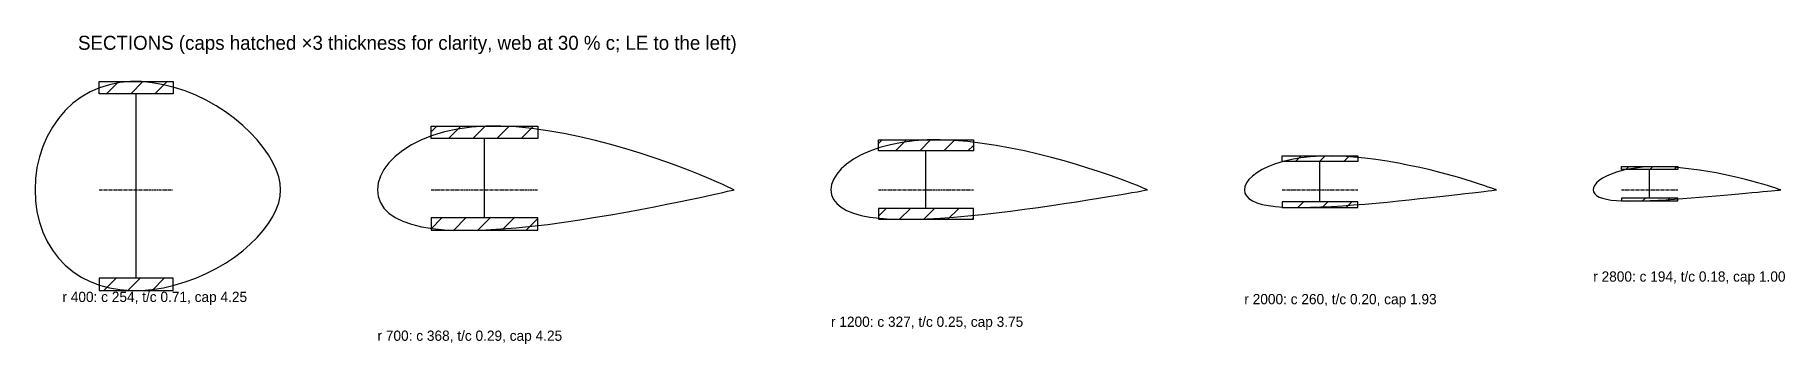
# Model space of a CAD drawing. Header units: millimetres. Extents: x 0 to 1807, y -159 to 160.
import ezdxf
from ezdxf.enums import TextEntityAlignment as Align

# ---------------------------------------------------------------- set-up
doc = ezdxf.new("R2010")
doc.units = ezdxf.units.MM
doc.linetypes.add('CENTER', pattern=[5.08, 3.175, -0.635, 0.635, -0.635])
for name, color, linetype in [('CENTER', 1, 'CENTER'), ('HATCH', 9, 'Continuous'), ('OUTLINE', 7, 'Continuous'), ('TEXT', 3, 'Continuous')]:
    doc.layers.add(name, color=color, linetype=linetype)

msp = doc.modelspace()

# ---------------------------------------------------------------- hatches: boundary and pattern name
at = {"layer": 'HATCH'}
h = msp.add_hatch(dxfattribs=at)
h.set_pattern_fill('ANSI31', scale=5.556)
h.paths.add_polyline_path([(66.4, 111.5), (142.5, 111.5), (142.5, 98.8), (66.4, 98.8)])
h = msp.add_hatch(dxfattribs=at)
h.set_pattern_fill('ANSI31', scale=5.5556)
h.paths.add_polyline_path([(408.9, 65.6), (519.3, 65.6), (519.3, 52.9), (408.9, 52.9)])
h = msp.add_hatch(dxfattribs=at)
h.set_pattern_fill('ANSI31', scale=5.5556)
h.paths.add_polyline_path([(870.8, 51.5), (968.8, 51.5), (968.8, 40.3), (870.8, 40.3)])
h = msp.add_hatch(dxfattribs=at)
h.set_pattern_fill('ANSI31', scale=5.5556)
h.paths.add_polyline_path([(1287.6, 35), (1365.7, 35), (1365.7, 29.2), (1287.6, 29.2)])
h = msp.add_hatch(dxfattribs=at)
h.set_pattern_fill('ANSI31', scale=5.5556)
h.paths.add_polyline_path([(1637.9, 24), (1696, 24), (1696, 21), (1637.9, 21)])
h = msp.add_hatch(dxfattribs=at)
h.set_pattern_fill('ANSI31', scale=5.5556)
h.paths.add_polyline_path([(1287.6, -18.2), (1365.7, -18.2), (1365.7, -12.4), (1287.6, -12.4)])
h = msp.add_hatch(dxfattribs=at)
h.set_pattern_fill('ANSI31', scale=5.5556)
h.paths.add_polyline_path([(1637.9, -11.5), (1696, -11.5), (1696, -8.5), (1637.9, -8.5)])
h = msp.add_hatch(dxfattribs=at)
h.set_pattern_fill('ANSI31', scale=5.5556)
h.paths.add_polyline_path([(408.9, -41.7), (519.3, -41.7), (519.3, -29), (408.9, -29)])
h = msp.add_hatch(dxfattribs=at)
h.set_pattern_fill('ANSI31', scale=5.5556)
h.paths.add_polyline_path([(870.8, -30.4), (968.8, -30.4), (968.8, -19.1), (870.8, -19.1)])
h = msp.add_hatch(dxfattribs=at)
h.set_pattern_fill('ANSI31', scale=5.556)
h.paths.add_polyline_path([(66.4, -103.7), (142.5, -103.7), (142.5, -91), (66.4, -91)])

# ---------------------------------------------------------------- linework, layer by layer
at = {"layer": 'CENTER'}
for p, q in [((66.4, 0), (142.5, 0)), ((408.9, 0), (519.3, 0)), ((870.8, 0), (968.8, 0)), ((1287.6, 0), (1365.7, 0)), ((1637.9, 0), (1696, 0))]:
    msp.add_line(p, q, dxfattribs=at)
at = {"layer": 'OUTLINE'}
for p, q in [((104.4, -91), (104.4, 98.8)), ((464.1, -29), (464.1, 52.9)), ((919.8, -19.1), (919.8, 40.3)), ((1326.7, -12.4), (1326.7, 29.2)), ((1666.9, -8.5), (1666.9, 21))]:
    msp.add_line(p, q, dxfattribs=at)
for points in [[(253.6, 0), (253.1, 6.6), (251.6, 13.5), (249.1, 20.8), (245.6, 28.3), (241.1, 36), (235.7, 43.7), (229.4, 51.4), (222.3, 59), (214.5, 66.4), (205.9, 73.6), (196.7, 80.3), (186.9, 86.6), (176.7, 92.3), (166, 97.5), (155, 101.9), (143.8, 105.6), (132.5, 108.4), (121.1, 110.4), (109.8, 111.5), (98.6, 111.5), (87.6, 110.5), (77, 108.4), (66.7, 105.2), (57, 100.9), (47.8, 95.6), (39.2, 89.2), (31.3, 81.9), (24.2, 73.7), (18, 64.7), (12.6, 55), (8.1, 44.8), (4.6, 34), (2, 22.9), (0.5, 11.6), (0, 0), (0.5, -11.5), (2, -22.6), (4.6, -33.3), (8.1, -43.6), (12.6, -53.2), (18, -62.2), (24.2, -70.4), (31.3, -77.8), (39.2, -84.3), (47.8, -90), (57, -94.6), (66.7, -98.3), (77, -101.1), (87.6, -102.8), (98.6, -103.7), (109.8, -103.7), (121.1, -102.7), (132.5, -100.9), (143.8, -98.4), (155, -95), (166, -91), (176.7, -86.4), (186.9, -81.2), (196.7, -75.5), (205.9, -69.4), (214.5, -62.9), (222.3, -56.1), (229.4, -49.1), (235.7, -42), (241.1, -34.7), (245.6, -27.5), (249.1, -20.3), (251.6, -13.3), (253.1, -6.5)], [(66.4, 111.5), (142.5, 111.5), (142.5, 98.8), (66.4, 98.8)], [(721.8, 0), (721, 0.3), (718.8, 1.4), (715.1, 3.1), (710, 5.4), (703.5, 8.2), (695.7, 11.6), (686.6, 15.4), (676.3, 19.5), (664.9, 23.9), (652.5, 28.5), (639.1, 33.1), (624.9, 37.8), (610, 42.4), (594.6, 46.8), (578.7, 50.9), (562.4, 54.7), (546, 58), (529.4, 60.9), (513, 63.2), (496.7, 64.8), (480.8, 65.6), (465.4, 65.5), (450.5, 64.5), (436.3, 62.5), (422.9, 59.7), (410.5, 56), (399.1, 51.5), (388.8, 46.4), (379.7, 40.7), (371.9, 34.5), (365.4, 27.9), (360.3, 21.1), (356.6, 14.2), (354.4, 7.1), (353.6, 0), (354.4, -6.8), (356.6, -13.1), (360.3, -18.9), (365.4, -24), (371.9, -28.5), (379.7, -32.3), (388.8, -35.5), (399.1, -38.1), (410.5, -39.9), (422.9, -41.1), (436.3, -41.7), (450.5, -41.7), (465.4, -41.2), (480.8, -40.3), (496.7, -39.1), (513, -37.5), (529.4, -35.6), (546, -33.3), (562.4, -30.9), (578.7, -28.3), (594.6, -25.6), (610, -22.9), (624.9, -20.2), (639.1, -17.5), (652.5, -14.9), (664.9, -12.4), (676.3, -10), (686.6, -7.9), (695.7, -5.9), (703.5, -4.2), (710, -2.7), (715.1, -1.5), (718.8, -0.7), (721, -0.2)], [(408.9, 65.6), (519.3, 65.6), (519.3, 52.9), (408.9, 52.9)], [(1148.6, 0), (1147.9, 0.3), (1146, 1.1), (1142.7, 2.4), (1138.2, 4.3), (1132.4, 6.5), (1125.5, 9.2), (1117.4, 12.2), (1108.2, 15.5), (1098.1, 18.9), (1087.1, 22.5), (1075.2, 26.2), (1062.6, 29.9), (1049.4, 33.5), (1035.7, 36.9), (1021.5, 40.1), (1007.1, 43.1), (992.5, 45.7), (977.8, 47.9), (963.2, 49.7), (948.8, 50.9), (934.7, 51.5), (921, 51.4), (907.7, 50.5), (895.2, 48.9), (883.3, 46.5), (872.2, 43.6), (862.1, 40), (853, 36), (844.9, 31.5), (837.9, 26.6), (832.2, 21.5), (827.7, 16.2), (824.4, 10.8), (822.4, 5.4), (821.8, 0), (822.4, -5.2), (824.4, -9.9), (827.7, -14.2), (832.2, -18), (837.9, -21.3), (844.9, -24.1), (853, -26.3), (862.1, -28.1), (872.2, -29.3), (883.3, -30.1), (895.2, -30.4), (907.7, -30.3), (921, -29.8), (934.7, -29.1), (948.8, -28.1), (963.2, -26.9), (977.8, -25.4), (992.5, -23.8), (1007.1, -22), (1021.5, -20.1), (1035.7, -18.1), (1049.4, -16.2), (1062.6, -14.2), (1075.2, -12.3), (1087.1, -10.4), (1098.1, -8.7), (1108.2, -7), (1117.4, -5.5), (1125.5, -4.1), (1132.4, -2.9), (1138.2, -1.9), (1142.7, -1.1), (1146, -0.5), (1147.9, -0.1)], [(870.8, 51.5), (968.8, 51.5), (968.8, 40.3), (870.8, 40.3)], [(1508.8, 0), (1508.3, 0.2), (1506.7, 0.7), (1504.1, 1.7), (1500.5, 2.9), (1495.9, 4.5), (1490.4, 6.3), (1484, 8.4), (1476.7, 10.6), (1468.6, 13), (1459.8, 15.5), (1450.4, 18), (1440.4, 20.5), (1429.8, 22.9), (1418.9, 25.2), (1407.7, 27.4), (1396.2, 29.4), (1384.5, 31.2), (1372.9, 32.6), (1361.2, 33.8), (1349.8, 34.6), (1338.5, 35), (1327.6, 34.8), (1317, 34.1), (1307, 32.9), (1297.6, 31.3), (1288.8, 29.2), (1280.7, 26.7), (1273.4, 23.9), (1267, 20.9), (1261.5, 17.6), (1256.9, 14.1), (1253.3, 10.6), (1250.7, 7.1), (1249.1, 3.5), (1248.6, 0), (1249.1, -3.3), (1250.7, -6.3), (1253.3, -9), (1256.9, -11.4), (1261.5, -13.3), (1267, -15), (1273.4, -16.3), (1280.7, -17.2), (1288.8, -17.9), (1297.6, -18.2), (1307, -18.2), (1317, -18), (1327.6, -17.6), (1338.5, -17.1), (1349.8, -16.4), (1361.2, -15.6), (1372.9, -14.7), (1384.5, -13.7), (1396.2, -12.6), (1407.7, -11.5), (1418.9, -10.3), (1429.8, -9.1), (1440.4, -8), (1450.4, -6.9), (1459.8, -5.8), (1468.6, -4.8), (1476.7, -3.9), (1484, -3), (1490.4, -2.3), (1495.9, -1.6), (1500.5, -1), (1504.1, -0.6), (1506.7, -0.3), (1508.3, -0.1)], [(1287.6, 35), (1365.7, 35), (1365.7, 29.2), (1287.6, 29.2)], [(1802.5, 0), (1802.1, 0.1), (1800.9, 0.5), (1799, 1.2), (1796.3, 2), (1792.9, 3.1), (1788.8, 4.4), (1784, 5.8), (1778.6, 7.3), (1772.6, 9), (1766, 10.7), (1759, 12.4), (1751.5, 14.1), (1743.7, 15.8), (1735.6, 17.4), (1727.2, 18.9), (1718.6, 20.2), (1710, 21.4), (1701.3, 22.4), (1692.7, 23.2), (1684.1, 23.7), (1675.7, 24), (1667.6, 23.8), (1659.8, 23.3), (1652.3, 22.5), (1645.3, 21.3), (1638.7, 19.9), (1632.7, 18.2), (1627.3, 16.2), (1622.5, 14.1), (1618.4, 11.9), (1615, 9.5), (1612.3, 7.1), (1610.4, 4.7), (1609.2, 2.3), (1608.8, 0), (1609.2, -2.2), (1610.4, -4.2), (1612.3, -5.9), (1615, -7.4), (1618.4, -8.7), (1622.5, -9.7), (1627.3, -10.5), (1632.7, -11.1), (1638.7, -11.4), (1645.3, -11.6), (1652.3, -11.5), (1659.8, -11.4), (1667.6, -11), (1675.7, -10.6), (1684.1, -10.2), (1692.7, -9.7), (1701.3, -9.1), (1710, -8.4), (1718.6, -7.7), (1727.2, -7), (1735.6, -6.3), (1743.7, -5.5), (1751.5, -4.8), (1759, -4.1), (1766, -3.5), (1772.6, -2.9), (1778.6, -2.3), (1784, -1.8), (1788.8, -1.4), (1792.9, -1), (1796.3, -0.6), (1799, -0.4), (1800.9, -0.2), (1802.1, 0)], [(1637.9, 24), (1696, 24), (1696, 21), (1637.9, 21)], [(1287.6, -18.2), (1365.7, -18.2), (1365.7, -12.4), (1287.6, -12.4)], [(1637.9, -11.5), (1696, -11.5), (1696, -8.5), (1637.9, -8.5)], [(408.9, -41.7), (519.3, -41.7), (519.3, -29), (408.9, -29)], [(870.8, -30.4), (968.8, -30.4), (968.8, -19.1), (870.8, -19.1)], [(66.4, -103.7), (142.5, -103.7), (142.5, -91), (66.4, -91)]]:
    msp.add_lwpolyline(points, close=True, dxfattribs=at)

# ---------------------------------------------------------------- texts
at = {"layer": 'TEXT'}
for s, height, p in [('SECTIONS (caps hatched ×3 thickness for clarity, web at 30 % c; LE to the left)', 14.444, (44.4, 140)), ('r 2800: c 194, t/c 0.18, cap 1.00', 10.556, (1608.8, -97.8)), ('r 400: c 254, t/c 0.71, cap 4.25', 10.556, (28.3, -118.8)), ('r 2000: c 260, t/c 0.20, cap 1.93', 10.556, (1248.6, -121.1)), ('r 1200: c 327, t/c 0.25, cap 3.75', 10.556, (821.8, -144.4)), ('r 700: c 368, t/c 0.29, cap 4.25', 10.556, (353.6, -158.8))]:
    msp.add_text(s, height=height, dxfattribs=at).set_placement(p, align=Align.BOTTOM_LEFT)

doc.saveas('drawing.dxf')
